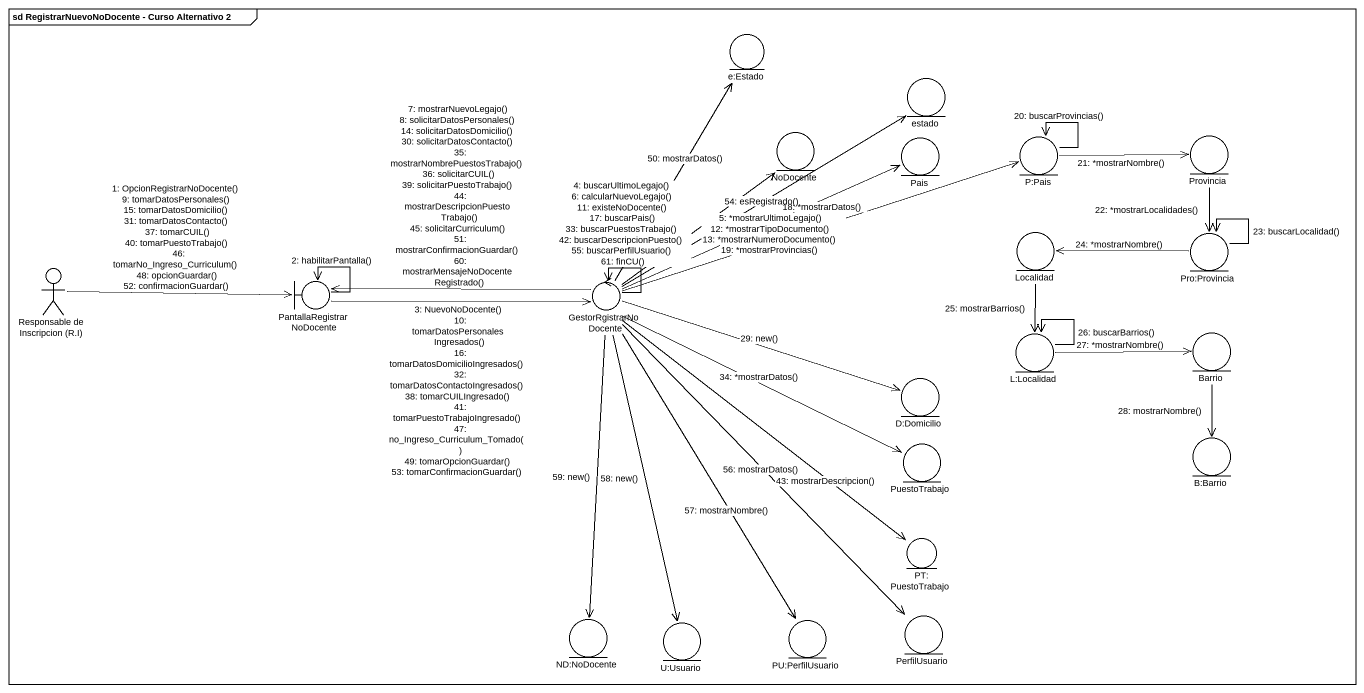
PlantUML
@startuml
mainframe sd RegistrarNuevoNoDocente - Curso Alternativo 2
entity "e:Estado" as e_Estado
entity estado
entity NoDocente
entity Pais
entity "P:Pais" as P_Pais
entity Provincia
entity Localidad
entity "Pro:Provincia" as Pro_Provincia
actor "Responsable de Inscripcion (R.I)" as Responsable_de_Inscripcion
boundary PantallaRegistrarNoDocente
control GestorRgistrarNoDocente
entity "L:Localidad" as L_Localidad
entity Barrio
entity "D:Domicilio" as D_Domicilio
entity "B:Barrio" as B_Barrio
entity PuestoTrabajo
entity "PT: PuestoTrabajo" as PT_PuestoTrabajo
entity "ND:NoDocente" as ND_NoDocente
entity "U:Usuario" as U_Usuario
entity "PU:PerfilUsuario" as PU_PerfilUsuario
entity PerfilUsuario
Responsable_de_Inscripcion -right-> PantallaRegistrarNoDocente : 1: OpcionRegistrarNoDocente()\n9: tomarDatosPersonales()\n15: tomarDatosDomicilio()\n31: tomarDatosContacto()\n37: tomarCUIL()\n40: tomarPuestoTrabajo()\n46: tomarNo_Ingreso_Curriculum()\n48: opcionGuardar()\n52: confirmacionGuardar()
PantallaRegistrarNoDocente --> PantallaRegistrarNoDocente : 2: habilitarPantalla()
PantallaRegistrarNoDocente -right-> GestorRgistrarNoDocente : 3: NuevoNoDocente()\n10: tomarDatosPersonalesIngresados()\n16: tomarDatosDomicilioIngresados()\n32: tomarDatosContactoIngresados()\n38: tomarCUILIngresado()\n41: tomarPuestoTrabajoIngresado()\n47: no_Ingreso_Curriculum_Tomado()\n49: tomarOpcionGuardar()\n53: tomarConfirmacionGuardar()
GestorRgistrarNoDocente --> GestorRgistrarNoDocente : 4: buscarUltimoLegajo()\n6: calcularNuevoLegajo()\n11: existeNoDocente()\n17: buscarPais()\n33: buscarPuestosTrabajo()\n42: buscarDescripcionPuesto()\n55: buscarPerfilUsuario()\n61: finCU()
GestorRgistrarNoDocente -up-> NoDocente : 5: *mostrarUltimoLegajo()\n12: *mostrarTipoDocumento()\n13: *mostrarNumeroDocumento()
GestorRgistrarNoDocente -left-> PantallaRegistrarNoDocente : 7: mostrarNuevoLegajo()\n8: solicitarDatosPersonales()\n14: solicitarDatosDomicilio()\n30: solicitarDatosContacto()\n35: mostrarNombrePuestosTrabajo()\n36: solicitarCUIL()\n39: solicitarPuestoTrabajo()\n44: mostrarDescripcionPuestoTrabajo()\n45: solicitarCurriculum()\n51: mostrarConfirmacionGuardar()\n60: mostrarMensajeNoDocenteRegistrado()
GestorRgistrarNoDocente -right-> Pais : 18: *mostrarDatos()
GestorRgistrarNoDocente -right-> P_Pais : 19: *mostrarProvincias()
P_Pais --> P_Pais : 20: buscarProvincias()
P_Pais -right-> Provincia : 21: *mostrarNombre()
Provincia --> Pro_Provincia : 22: *mostrarLocalidades()
Pro_Provincia --> Pro_Provincia : 23: buscarLocalidad()
Pro_Provincia -left-> Localidad : 24: *mostrarNombre()
Localidad --> L_Localidad : 25: mostrarBarrios()
L_Localidad --> L_Localidad : 26: buscarBarrios()
L_Localidad -right-> Barrio : 27: *mostrarNombre()
Barrio --> B_Barrio : 28: mostrarNombre()
GestorRgistrarNoDocente -right-> D_Domicilio : 29: new()
GestorRgistrarNoDocente -right-> PuestoTrabajo : 34: *mostrarDatos()
GestorRgistrarNoDocente --> PT_PuestoTrabajo : 43: mostrarDescripcion()
GestorRgistrarNoDocente -up-> e_Estado : 50: mostrarDatos()
GestorRgistrarNoDocente -up-> estado : 54: esRegistrado()
GestorRgistrarNoDocente --> PerfilUsuario : 56: mostrarDatos()
GestorRgistrarNoDocente --> PU_PerfilUsuario : 57: mostrarNombre()
GestorRgistrarNoDocente --> U_Usuario : 58: new()
GestorRgistrarNoDocente --> ND_NoDocente : 59: new()
@enduml
